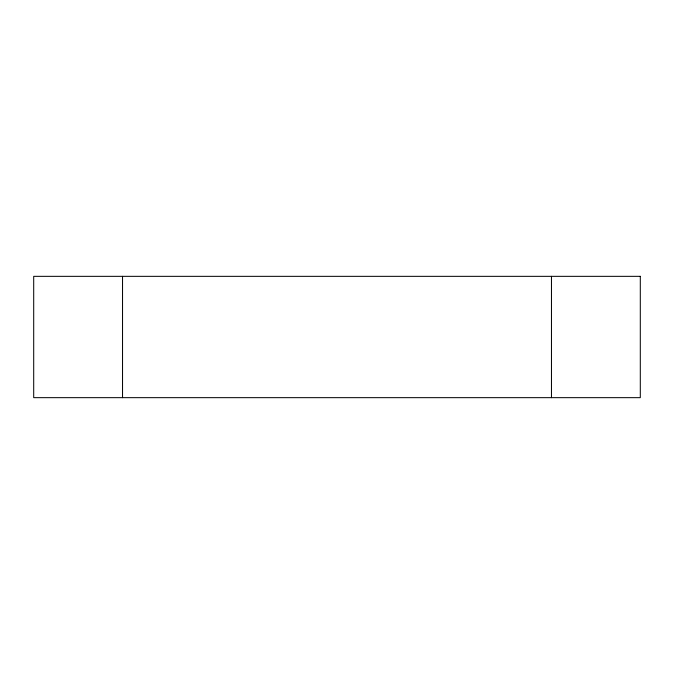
<?xml version="1.0" encoding="UTF-8"?>
<svg xmlns="http://www.w3.org/2000/svg" width="674" height="674" viewBox="0 0 674 674"><rect width="100%" height="100%" fill="white"/><g stroke="black" fill="none" stroke-linecap="round" stroke-linejoin="round"><path stroke-width="1.01" d="M551.467 276.34L551.467 397.66M122.533 276.34L122.533 397.66M640.3 276.34L33.7 276.34L33.7 397.66L640.3 397.66L640.3 276.34"/></g></svg>
